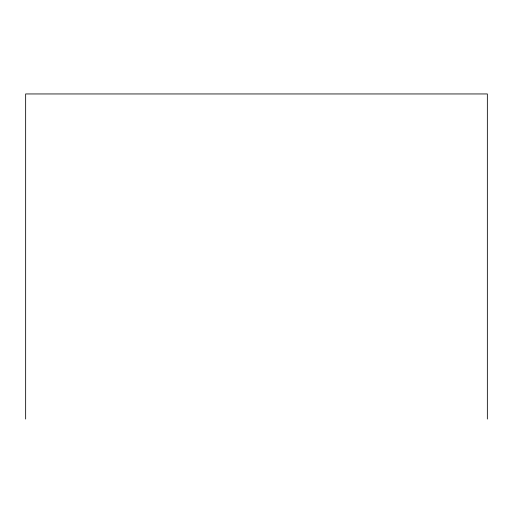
<?xml version="1.0" encoding="UTF-8"?>
<svg xmlns="http://www.w3.org/2000/svg" width="513" height="513" viewBox="0 0 513 513"><rect width="100%" height="100%" fill="white"/><g stroke="black" fill="none" stroke-linecap="round" stroke-linejoin="round"><path stroke-width="0.77" d="M487.35 419.05L487.35 93.95L25.65 93.95L25.65 419.05"/></g></svg>
